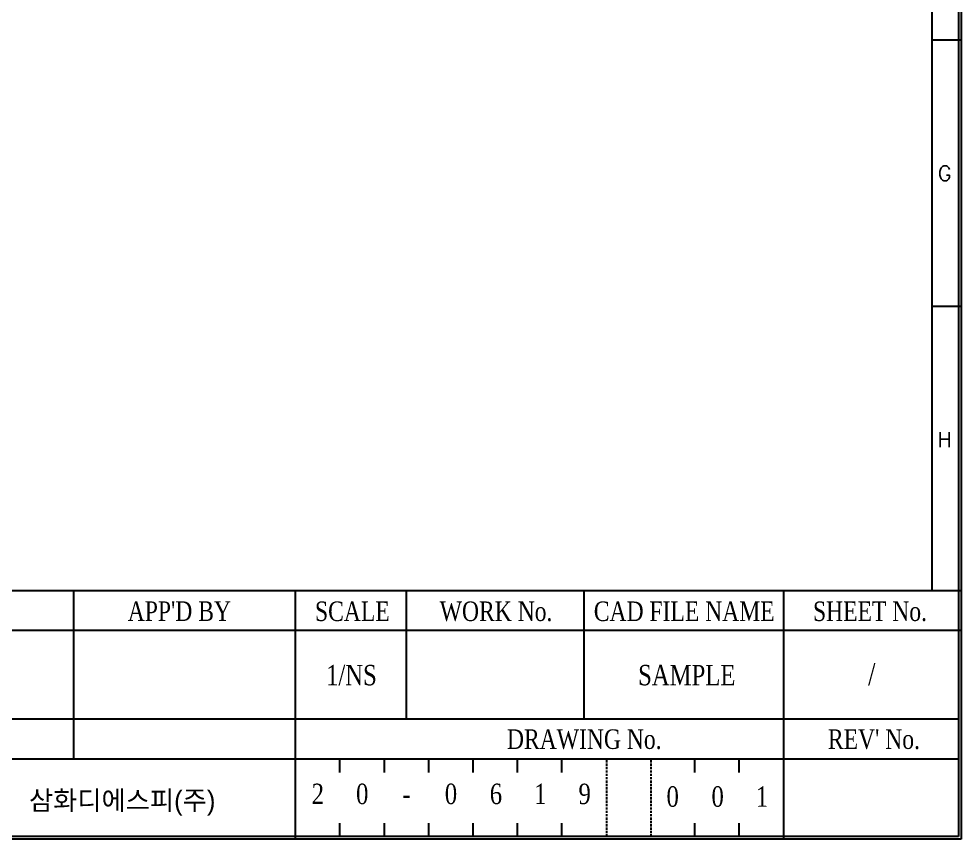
# Model space of a CAD drawing. Header units: millimetres. Extents: x 46 to 886, y 51 to 632.
# Drawn here: x 337.2 to 442.3, y 352.5 to 444 of the extents above; entities that cross this region are included whole.
import ezdxf
from ezdxf.enums import TextEntityAlignment as Align

# ---------------------------------------------------------------- set-up
doc = ezdxf.new("R2010")
doc.units = ezdxf.units.MM
doc.linetypes.add('HIDDEN', pattern=[0.375, 0.25, -0.125])
for name, color, linetype in [('20', 2, 'Continuous'), ('30', 3, 'Continuous'), ('40', 4, 'Continuous'), ('70', 7, 'Continuous'), ('ASHADE', 7, 'Continuous')]:
    doc.layers.add(name, color=color, linetype=linetype)
doc.styles.add('ghs', font='NGULIM.TTF')
doc.styles.add('SIMPLEX', font='SIMPLEX')
doc.styles.add('SS', font='batang.ttc', dxfattribs={"width": 0.8})

msp = doc.modelspace()

# ---------------------------------------------------------------- linework, layer by layer
at = {"layer": '20', "color": 7}
msp.add_line((439.017, 616.579), (439.017, 380.266), dxfattribs=at)
at = {"layer": '30', "color": 7}
for p, q in [((442.284, 441.646), (439.017, 441.646)), ((442.284, 411.946), (439.017, 411.946))]:
    msp.add_line(p, q, dxfattribs=at)
at = {"layer": '40', "color": 7}
for p, q in [((343.284, 361.456), (343.284, 380.266)), ((368.034, 352.546), (368.034, 380.266)), ((380.409, 365.911), (380.409, 380.266)), ((400.209, 365.911), (400.209, 380.266)), ((422.484, 365.911), (422.484, 380.266)), ((442.284, 375.811), (293.784, 375.811)), ((442.086, 365.911), (293.784, 365.911)), ((422.484, 352.546), (422.484, 365.911)), ((442.086, 361.456), (293.784, 361.456)), ((372.984, 359.971), (372.984, 361.456)), ((377.934, 359.971), (377.934, 361.456)), ((382.884, 359.971), (382.884, 361.456)), ((387.834, 359.971), (387.834, 361.456)), ((392.784, 359.971), (392.784, 361.456)), ((397.749, 359.971), (397.749, 361.456)), ((412.584, 359.971), (412.584, 361.456)), ((417.534, 359.971), (417.534, 361.456)), ((372.984, 352.843), (372.984, 354.328)), ((377.934, 352.843), (377.934, 354.328)), ((382.884, 352.843), (382.884, 354.328)), ((387.834, 352.843), (387.834, 354.328)), ((392.784, 352.843), (392.784, 354.328)), ((397.749, 352.843), (397.749, 354.328)), ((412.584, 352.843), (412.584, 354.328)), ((417.534, 352.843), (417.534, 354.328))]:
    msp.add_line(p, q, dxfattribs=at)
at = {"layer": '40', "color": 7, "linetype": 'HIDDEN'}
for p, q in [((402.751, 352.843), (402.751, 361.456)), ((407.701, 352.843), (407.701, 361.456))]:
    msp.add_line(p, q, dxfattribs=at)
at = {"layer": '70', "color": 7}
msp.add_line((66.084, 380.266), (442.284, 380.266), dxfattribs=at)
for points in [[(442.284, 352.546), (66.084, 352.546), (66.084, 619.846), (442.284, 619.846)], [(441.987, 352.843), (66.381, 352.843), (66.381, 619.549), (441.987, 619.549)]]:
    msp.add_lwpolyline(points, close=True, dxfattribs=at)

# ---------------------------------------------------------------- texts
at = {"layer": '30', "color": 7, "style": 'SIMPLEX'}
for s, p in [('G', (440.453, 426.796)), ('H', (440.453, 397.096))]:
    msp.add_text(s, height=1.683, dxfattribs=at).set_placement(p, align=Align.MIDDLE)
at = {"layer": '40', "color": 7, "style": 'SS', "width": 0.8}
for s, height, p in [("APP'D BY", 2.178, (355.069, 376.885)), ('SCALE', 2.178, (374.364, 376.871)), ('WORK No.', 2.178, (390.398, 376.871)), ('CAD FILE NAME', 2.178, (411.388, 376.871)), ('SHEET No.', 2.178, (432.117, 376.871)), ('/', 2.475, (432.312, 369.701)), ('1/NS', 2.277, (374.264, 369.701)), ('SAMPLE', 2.277, (411.677, 369.701)), ('DRAWING No.', 2.178, (400.236, 362.609)), ("REV' No.", 2.178, (432.554, 362.609)), ('2', 2.277, (370.517, 356.457)), ('0', 2.277, (375.467, 356.457)), ('0', 2.277, (385.367, 356.457)), ('6', 2.277, (390.384, 356.457)), ('1', 2.277, (395.334, 356.457)), ('9', 2.277, (400.284, 356.457)), ('0', 2.277, (410.102, 356.16)), ('0', 2.277, (415.119, 356.16)), ('1', 2.277, (420.069, 356.16)), ('-', 2.277, (380.417, 356.457))]:
    msp.add_text(s, height=height, dxfattribs=at).set_placement(p, align=Align.CENTER)
at = {"layer": 'ASHADE', "ltscale": 2, "style": 'ghs'}
msp.add_text('삼화디에스피(주)', height=2.1504, dxfattribs=at).set_placement((338.288, 355.798))

doc.saveas('drawing.dxf')
